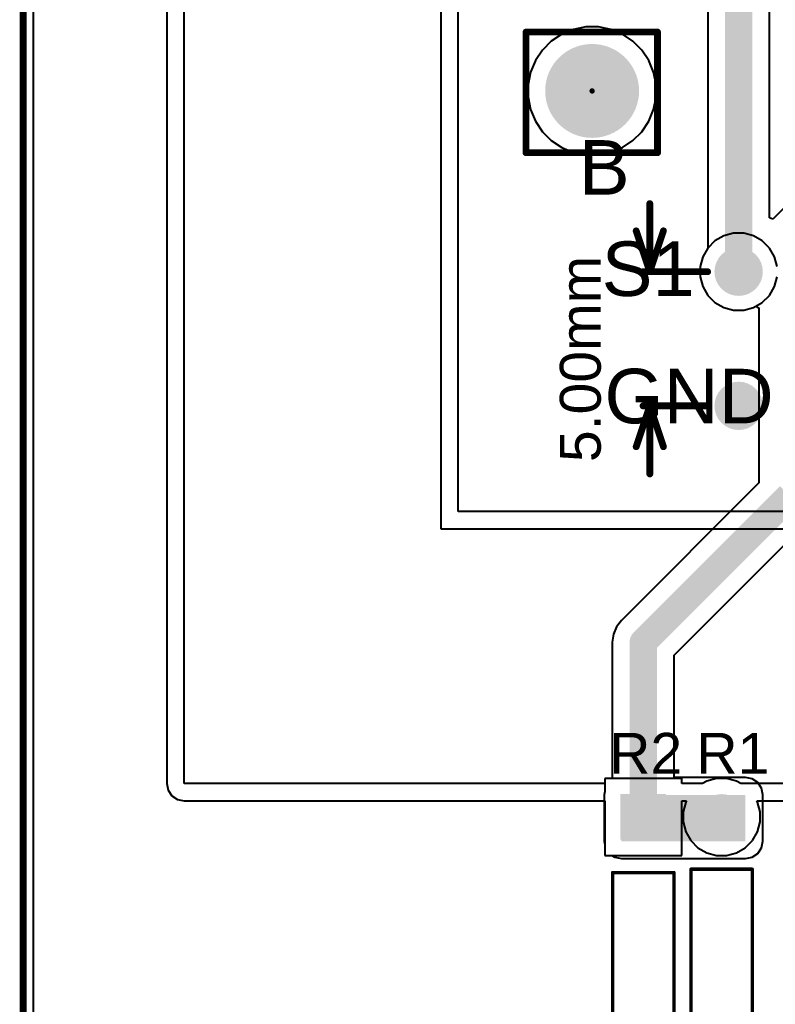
# Model space of a CAD drawing. Header units: millimetres. Extents: x 0 to 97, y 0 to 137.
# Drawn here: x -0.13 to 28.04, y 46.27 to 82.98 of the extents above; entities that cross this region are included whole.
import ezdxf

# ---------------------------------------------------------------- set-up
doc = ezdxf.new("R2010")
doc.units = ezdxf.units.MM
for name, color, linetype in [('BottomLayer', 5, 'Continuous'), ('BottomSolder', 6, 'Continuous'), ('Mechanical1', 6, 'Continuous'), ('Mechanical2', 216, 'Continuous'), ('MultiLayer', 9, 'Continuous'), ('PadHoleLayer', 156, 'Continuous'), ('TopLayer', 1, 'Continuous'), ('TopOverlay', 2, 'Continuous'), ('TopSolder', 216, 'Continuous')]:
    doc.layers.add(name, color=color, linetype=linetype)
doc.styles.add('Arial', font='', dxfattribs={"height": 0.2})
doc.styles.get('Arial').set_extended_font_data('Arial')

# ---------------------------------------------------------------- blocks, each defined once
blk = doc.blocks.new('1_4_WATT_RESISTOR_1')
at = {"layer": 'BottomLayer'}
blk.add_hatch(color=5, dxfattribs=at).paths.add_polyline_path([(-6.0501022, 0.7999984), (-4.4501054, 0.7999984), (-4.4501054, -0.7999984), (-6.0501022, -0.7999984)])
h = blk.add_hatch(color=5, dxfattribs=at)
edge = h.paths.add_edge_path()
edge.add_arc((5.250002199999999, 0), 0.7999984, 0, 360)
at = {"layer": 'BottomSolder'}
blk.add_hatch(color=6, dxfattribs=at).paths.add_polyline_path([(-6.100902199999999, 0.8507984), (-4.399305399999999, 0.8507984), (-4.399305399999999, -0.8507984), (-6.100902199999999, -0.8507984)])
h = blk.add_hatch(color=6, dxfattribs=at)
edge = h.paths.add_edge_path()
edge.add_arc((5.250002199999999, 0), 0.8507984, 0, 360)
at = {"layer": 'MultiLayer'}
blk.add_hatch(color=9, dxfattribs=at).paths.add_polyline_path([(-6.0501022, 0.7999984), (-4.4501054, 0.7999984), (-4.4501054, -0.7999984), (-6.0501022, -0.7999984)])
h = blk.add_hatch(color=9, dxfattribs=at)
edge = h.paths.add_edge_path()
edge.add_arc((5.250002199999999, 0), 0.7999984, 0, 360)
at = {"layer": 'PadHoleLayer'}
h = blk.add_hatch(color=156, dxfattribs=at)
edge = h.paths.add_edge_path()
edge.add_arc((-5.2501038, 0), 0.4571999999999999, 0, 360)
h = blk.add_hatch(color=156, dxfattribs=at)
edge = h.paths.add_edge_path()
edge.add_arc((5.2501038, 0), 0.4571999999999999, 0, 360)
at = {"layer": 'TopLayer'}
blk.add_hatch(color=1, dxfattribs=at).paths.add_polyline_path([(-6.0501022, 0.7999984), (-4.4501054, 0.7999984), (-4.4501054, -0.7999984), (-6.0501022, -0.7999984)])
h = blk.add_hatch(color=1, dxfattribs=at)
edge = h.paths.add_edge_path()
edge.add_arc((5.250002199999999, 0), 0.7999984, 0, 360)
at = {"layer": 'TopSolder'}
blk.add_hatch(color=216, dxfattribs=at).paths.add_polyline_path([(-6.100902199999999, 0.8507984), (-4.399305399999999, 0.8507984), (-4.399305399999999, -0.8507984), (-6.100902199999999, -0.8507984)])
h = blk.add_hatch(color=216, dxfattribs=at)
edge = h.paths.add_edge_path()
edge.add_arc((5.250002199999999, 0), 0.8507984, 0, 360)
at = {"layer": 'TopOverlay', "const_width": 0.127}
for points in [[(3.3018222, 1.143), (-3.1751778, 1.143)], [(-3.1751778, -1.143), (-3.1751778, 1.143)], [(3.3018222, -1.143), (3.3018222, 1.143)], [(3.3018222, -1.143), (-3.1751778, -1.143)]]:
    blk.add_lwpolyline(points, dxfattribs=at)
at = {"layer": 'TopOverlay', "const_width": 0.0635}
for points in [[(-3.2069278, 1.143, 1), (-3.1434278, 1.143, 1)], [(-3.2069278, 1.143, 1), (-3.1434278, 1.143, 1)], [(3.2700722, 1.143, 1), (3.3335722, 1.143, 1)], [(3.2700722, 1.143, 1), (3.3335722, 1.143, 1)], [(-3.2069278, -1.143, 1), (-3.1434278, -1.143, 1)], [(-3.2069278, -1.143, 1), (-3.1434278, -1.143, 1)], [(3.2700722, -1.143, 1), (3.3335722, -1.143, 1)], [(3.2700722, -1.143, 1), (3.3335722, -1.143, 1)]]:
    blk.add_lwpolyline(points, format="xyb", close=True, dxfattribs=at)
blk = doc.blocks.new('1_4_WATT_RESISTOR_2')
at = {"layer": 'BottomLayer'}
blk.add_hatch(color=5, dxfattribs=at).paths.add_polyline_path([(-6.0501022, 0.7999984), (-4.4501054, 0.7999984), (-4.4501054, -0.7999984), (-6.0501022, -0.7999984)])
h = blk.add_hatch(color=5, dxfattribs=at)
edge = h.paths.add_edge_path()
edge.add_arc((5.250002199999999, 0), 0.7999984, 0, 360)
at = {"layer": 'BottomSolder'}
blk.add_hatch(color=6, dxfattribs=at).paths.add_polyline_path([(-6.100902199999999, 0.8507984), (-4.399305399999999, 0.8507984), (-4.399305399999999, -0.8507984), (-6.100902199999999, -0.8507984)])
h = blk.add_hatch(color=6, dxfattribs=at)
edge = h.paths.add_edge_path()
edge.add_arc((5.250002199999999, 0), 0.8507984, 0, 360)
at = {"layer": 'MultiLayer'}
blk.add_hatch(color=9, dxfattribs=at).paths.add_polyline_path([(-6.0501022, 0.7999984), (-4.4501054, 0.7999984), (-4.4501054, -0.7999984), (-6.0501022, -0.7999984)])
h = blk.add_hatch(color=9, dxfattribs=at)
edge = h.paths.add_edge_path()
edge.add_arc((5.250002199999999, 0), 0.7999984, 0, 360)
at = {"layer": 'PadHoleLayer'}
h = blk.add_hatch(color=156, dxfattribs=at)
edge = h.paths.add_edge_path()
edge.add_arc((-5.2501038, 0), 0.4571999999999999, 0, 360)
h = blk.add_hatch(color=156, dxfattribs=at)
edge = h.paths.add_edge_path()
edge.add_arc((5.2501038, 0), 0.4571999999999999, 0, 360)
at = {"layer": 'TopLayer'}
blk.add_hatch(color=1, dxfattribs=at).paths.add_polyline_path([(-6.0501022, 0.7999984), (-4.4501054, 0.7999984), (-4.4501054, -0.7999984), (-6.0501022, -0.7999984)])
h = blk.add_hatch(color=1, dxfattribs=at)
edge = h.paths.add_edge_path()
edge.add_arc((5.250002199999999, 0), 0.7999984, 0, 360)
at = {"layer": 'TopSolder'}
blk.add_hatch(color=216, dxfattribs=at).paths.add_polyline_path([(-6.100902199999999, 0.8507984), (-4.399305399999999, 0.8507984), (-4.399305399999999, -0.8507984), (-6.100902199999999, -0.8507984)])
h = blk.add_hatch(color=216, dxfattribs=at)
edge = h.paths.add_edge_path()
edge.add_arc((5.250002199999999, 0), 0.8507984, 0, 360)
at = {"layer": 'TopOverlay', "const_width": 0.127}
for points in [[(-3.1751778, 1.143), (3.3018222, 1.143)], [(-3.1751778, 1.143), (-3.1751778, -1.143)], [(3.3018222, 1.143), (3.3018222, -1.143)], [(-3.1751778, -1.143), (3.3018222, -1.143)]]:
    blk.add_lwpolyline(points, dxfattribs=at)
at = {"layer": 'TopOverlay', "const_width": 0.0635}
for points in [[(-3.2069278, 1.143, 1), (-3.1434278, 1.143, 1)], [(-3.2069278, 1.143, 1), (-3.1434278, 1.143, 1)], [(3.2700722, 1.143, 1), (3.3335722, 1.143, 1)], [(3.2700722, 1.143, 1), (3.3335722, 1.143, 1)], [(-3.2069278, -1.143, 1), (-3.1434278, -1.143, 1)], [(-3.2069278, -1.143, 1), (-3.1434278, -1.143, 1)], [(3.2700722, -1.143, 1), (3.3335722, -1.143, 1)], [(3.2700722, -1.143, 1), (3.3335722, -1.143, 1)]]:
    blk.add_lwpolyline(points, format="xyb", close=True, dxfattribs=at)
blk = doc.blocks.new('0_1___T____P___4')
at = {"layer": 'BottomLayer'}
h = blk.add_hatch(color=5, dxfattribs=at)
edge = h.paths.add_edge_path()
edge.add_arc((0, 0), 0.7999984, 0, 360)
at = {"layer": 'BottomSolder'}
h = blk.add_hatch(color=6, dxfattribs=at)
edge = h.paths.add_edge_path()
edge.add_arc((0, 0), 0.9015983999999999, 0, 360)
at = {"layer": 'MultiLayer'}
h = blk.add_hatch(color=9, dxfattribs=at)
edge = h.paths.add_edge_path()
edge.add_arc((0, 0), 0.7999984, 0, 360)
at = {"layer": 'PadHoleLayer'}
h = blk.add_hatch(color=156, dxfattribs=at)
edge = h.paths.add_edge_path()
edge.add_arc((0, 0), 0.499999, 0, 360)
at = {"layer": 'TopLayer'}
h = blk.add_hatch(color=1, dxfattribs=at)
edge = h.paths.add_edge_path()
edge.add_arc((0, 0), 0.7999984, 0, 360)
at = {"layer": 'TopSolder'}
h = blk.add_hatch(color=216, dxfattribs=at)
edge = h.paths.add_edge_path()
edge.add_arc((0, 0), 0.9015983999999999, 0, 360)
blk = doc.blocks.new('0_1___T____P___6')
at = {"layer": 'BottomLayer'}
h = blk.add_hatch(color=5, dxfattribs=at)
edge = h.paths.add_edge_path()
edge.add_arc((0, 0), 0.7999984, 0, 360)
at = {"layer": 'BottomSolder'}
h = blk.add_hatch(color=6, dxfattribs=at)
edge = h.paths.add_edge_path()
edge.add_arc((0, 0), 0.9015983999999999, 0, 360)
at = {"layer": 'MultiLayer'}
h = blk.add_hatch(color=9, dxfattribs=at)
edge = h.paths.add_edge_path()
edge.add_arc((0, 0), 0.7999984, 0, 360)
at = {"layer": 'PadHoleLayer'}
h = blk.add_hatch(color=156, dxfattribs=at)
edge = h.paths.add_edge_path()
edge.add_arc((0, 0), 0.499999, 0, 360)
at = {"layer": 'TopLayer'}
h = blk.add_hatch(color=1, dxfattribs=at)
edge = h.paths.add_edge_path()
edge.add_arc((0, 0), 0.7999984, 0, 360)
at = {"layer": 'TopSolder'}
h = blk.add_hatch(color=216, dxfattribs=at)
edge = h.paths.add_edge_path()
edge.add_arc((0, 0), 0.9015983999999999, 0, 360)

msp = doc.modelspace()

# ---------------------------------------------------------------- hatches: boundary and pattern name
at = {"layer": 'BottomLayer'}
msp.add_hatch(color=5, dxfattribs=at).paths.add_polyline_path([(22.3012, 52.3494), (26.924, 52.3494), (26.924, 54.0766), (22.3012, 54.0766)])
at = {"layer": 'BottomSolder'}
h = msp.add_hatch(color=6, dxfattribs=at)
edge = h.paths.add_edge_path()
edge.add_arc((21.209, 80.31978348), 0.1016, 0, 360)
at = {"layer": 'PadHoleLayer'}
h = msp.add_hatch(color=156, dxfattribs=at)
edge = h.paths.add_edge_path()
edge.add_arc((21.209, 80.31978348), 1.74999904, 0, 360)
at = {"layer": 'TopSolder'}
h = msp.add_hatch(color=216, dxfattribs=at)
edge = h.paths.add_edge_path()
edge.add_arc((21.209, 80.31978348), 0.1016, 0, 360)

# ---------------------------------------------------------------- linework, layer by layer
at = {"layer": 'BottomLayer'}
for p, q in [((0.38845236, 0.38845236), (0.38845236, 129.61154672)), ((25.51713718, 84.32799999999999), (25.51713718, 74.45318358)), ((27.82286282, 75.593194), (27.82286282, 83.85046729999999)), ((20.51332194, 82.61312662), (20.07927912, 82.43334034)), ((20.97409826, 82.70478252), (20.51332194, 82.61312662)), ((21.44390174, 82.70478252), (20.97409826, 82.70478252)), ((21.90467806, 82.61312662), (21.44390174, 82.70478252)), ((22.33872088, 82.43334034), (21.90467806, 82.61312662)), ((20.07927912, 82.43334034), (19.68865252, 82.17233248)), ((22.72934748, 82.17233248), (22.33872088, 82.43334034)), ((19.68865252, 82.17233248), (19.356451, 81.84013096)), ((23.061549, 81.84013096), (22.72934748, 82.17233248)), ((19.356451, 81.84013096), (19.09544314, 81.44950435999999)), ((23.32255686, 81.44950435999999), (23.061549, 81.84013096)), ((19.09544314, 81.44950435999999), (18.91565686, 81.01546153999999)), ((23.50234314, 81.01546153999999), (23.32255686, 81.44950435999999)), ((18.91565686, 81.01546153999999), (18.82400096, 80.55468522)), ((23.59399904, 80.55468522), (23.50234314, 81.01546153999999)), ((18.82400096, 80.55468522), (18.82400096, 80.08488174)), ((23.59399904, 80.08488174), (23.59399904, 80.55468522)), ((18.82400096, 80.08488174), (18.91565686, 79.62410541999999)), ((23.50234314, 79.62410541999999), (23.59399904, 80.08488174)), ((18.91565686, 79.62410541999999), (19.09544314, 79.1900626)), ((23.32255686, 79.1900626), (23.50234314, 79.62410541999999)), ((19.09544314, 79.1900626), (19.356451, 78.79943599999999)), ((23.061549, 78.79943599999999), (23.32255686, 79.1900626)), ((19.356451, 78.79943599999999), (19.68865252, 78.46723448)), ((22.72934748, 78.46723448), (23.061549, 78.79943599999999)), ((19.68865252, 78.46723448), (20.07927912, 78.20622662)), ((20.07927912, 78.20622662), (20.51332194, 78.02644034)), ((21.90467806, 78.02644034), (22.33872088, 78.20622662)), ((22.33872088, 78.20622662), (22.72934748, 78.46723448)), ((20.51332194, 78.02644034), (20.97409826, 77.93478443999999)), ((20.97409826, 77.93478443999999), (21.44390174, 77.93478443999999)), ((21.44390174, 77.93478443999999), (21.90467806, 78.02644034)), ((28.77579462, 76.3801876), (27.94019558, 75.5445911)), ((27.94019558, 75.5445911), (27.82286282, 75.593194)), ((25.51713718, 74.45318358), (25.33279414, 74.1338878)), ((25.33279414, 74.1338878), (25.2350016, 73.76892027999999)), ((25.2350016, 73.76892027999999), (25.2350016, 73.39108003999999)), ((25.2350016, 73.39108003999999), (25.33279414, 73.02611252)), ((25.33279414, 73.02611252), (25.52171426, 72.6988894)), ((25.52171426, 72.6988894), (25.78888924, 72.43171441999999)), ((25.78888924, 72.43171441999999), (26.11611236, 72.2427943)), ((26.11611236, 72.2427943), (26.48107988, 72.14500175999999)), ((26.48107988, 72.14500175999999), (26.85892012, 72.14500175999999)), ((26.85892012, 72.14500175999999), (27.22388764, 72.2427943)), ((27.22388764, 72.2427943), (27.3121501, 72.29375178)), ((27.3121501, 72.29375178), (27.42213718, 72.23025177999999)), ((27.42213718, 72.23025177999999), (27.42213718, 65.7047327)), ((27.42213718, 65.7047327), (22.29880224, 60.58139775999999)), ((24.26686282, 59.28866729999999), (29.39019776, 64.41200223999999)), ((22.29880224, 60.58139775999999), (22.11559204, 60.34263267999999)), ((22.11559204, 60.34263267999999), (22.00042082, 60.06458396)), ((22.00042082, 60.06458396), (21.96113718, 59.7662)), ((21.96113718, 59.7662), (21.96113718, 54.6910006)), ((24.26686282, 54.72404091999999), (24.26686282, 59.28866729999999)), ((21.96113718, 54.6910006), (21.6790016, 54.6910006)), ((21.6790016, 54.6910006), (21.6790016, 54.20350094)), ((26.924, 54.72404091999999), (24.26686282, 54.72404091999999)), ((27.1717643, 54.6747573), (26.924, 54.72404091999999)), ((27.3818096, 54.5344096), (27.1717643, 54.6747573)), ((27.5221573, 54.3243643), (27.3818096, 54.5344096)), ((27.57144092, 54.0766), (27.5221573, 54.3243643)), ((21.6790016, 54.20350094), (21.65375908, 54.0766)), ((21.65375908, 54.0766), (21.65375908, 52.3494)), ((27.57144092, 52.3494), (27.57144092, 54.0766)), ((21.65375908, 52.3494), (21.6790016, 52.22249906)), ((21.6790016, 52.22249906), (21.6790016, 51.8210038)), ((27.5221573, 52.1016357), (27.57144092, 52.3494)), ((21.6790016, 51.8210038), (21.94903154, 51.8210038)), ((21.94903154, 51.8210038), (22.0534357, 51.75124269999999)), ((27.1717643, 51.75124269999999), (27.3818096, 51.89159039999999)), ((27.3818096, 51.89159039999999), (27.5221573, 52.1016357)), ((22.0534357, 51.75124269999999), (22.3012, 51.70195908)), ((22.3012, 51.70195908), (26.924, 51.70195908)), ((26.924, 51.70195908), (27.1717643, 51.75124269999999))]:
    msp.add_line(p, q, dxfattribs=at)
at = {"layer": 'BottomLayer', "const_width": 1.016}
for points in [[(26.67, 73.58000016), (26.67, 84.32799999999999)], [(23.114, 59.7662), (28.575, 65.2272)], [(23.114, 53.25610634), (23.114, 59.7662)], [(23.114, 53.25610634), (23.11400254, 53.25610379999999)], [(23.11400254, 53.25610379999999), (26.035, 53.25610379999999)]]:
    msp.add_lwpolyline(points, dxfattribs=at)
at = {"layer": 'BottomLayer', "const_width": 0.508}
for points in [[(26.416, 73.58000016, 1), (26.924, 73.58000016, 1)], [(22.86, 59.7662, 1), (23.368, 59.7662, 1)], [(22.86, 59.7662, 1), (23.368, 59.7662, 1)], [(22.86, 53.25610634, 1), (23.368, 53.25610634, 1)], [(22.86, 53.25610634, 1), (23.368, 53.25610634, 1)], [(22.86000254, 53.25610379999999, 1), (23.36800254, 53.25610379999999, 1)], [(22.86000254, 53.25610379999999, 1), (23.36800254, 53.25610379999999, 1)], [(25.781, 53.25610379999999, 1), (26.289, 53.25610379999999, 1)]]:
    msp.add_lwpolyline(points, format="xyb", close=True, dxfattribs=at)
at = {"layer": 'Mechanical1', "const_width": 0.254}
for points in [[(23.35927002, 73.58000016), (23.35927002, 76.12000015999999)], [(22.85127002, 75.10400016), (23.35927002, 73.58000016)], [(23.35927002, 73.58000016), (23.86727002, 75.10400016)], [(23.10527002, 73.58000016), (25.5144016, 73.58000016)], [(22.85127002, 67.056), (23.35927002, 68.58)], [(23.10527002, 68.58), (25.5144016, 68.58)], [(23.35927002, 68.58), (23.86727002, 67.056)], [(23.35927002, 66.03999999999999), (23.35927002, 68.58)]]:
    msp.add_lwpolyline(points, dxfattribs=at)
at = {"layer": 'Mechanical1', "const_width": 0.127}
for points in [[(23.29577002, 76.12000015999999, 1), (23.42277002, 76.12000015999999, 1)], [(22.78777002, 75.10400016, 1), (22.91477002, 75.10400016, 1)], [(23.80377002, 75.10400016, 1), (23.93077002, 75.10400016, 1)], [(23.04177002, 73.58000016, 1), (23.16877002, 73.58000016, 1)], [(23.29577002, 73.58000016, 1), (23.42277002, 73.58000016, 1)], [(23.29577002, 73.58000016, 1), (23.42277002, 73.58000016, 1)], [(23.29577002, 73.58000016, 1), (23.42277002, 73.58000016, 1)], [(25.45090159999999, 73.58000016, 1), (25.5779016, 73.58000016, 1)], [(23.04177002, 68.58, 1), (23.16877002, 68.58, 1)], [(23.29577002, 68.58, 1), (23.42277002, 68.58, 1)], [(23.29577002, 68.58, 1), (23.42277002, 68.58, 1)], [(23.29577002, 68.58, 1), (23.42277002, 68.58, 1)], [(25.45090159999999, 68.58, 1), (25.5779016, 68.58, 1)], [(22.78777002, 67.056, 1), (22.91477002, 67.056, 1)], [(23.80377002, 67.056, 1), (23.93077002, 67.056, 1)], [(23.29577002, 66.03999999999999, 1), (23.42277002, 66.03999999999999, 1)]]:
    msp.add_lwpolyline(points, format="xyb", close=True, dxfattribs=at)
at = {"layer": 'Mechanical2', "const_width": 0.254}
msp.add_lwpolyline([(0, 0), (0, 129.99999908)], dxfattribs=at)
at = {"layer": 'TopLayer'}
for p, q in [((0.38845236, 0.38845236), (0.38845236, 129.61154672)), ((15.5702, 114.554), (15.5702, 63.999999)), ((16.21764092, 64.64743992), (16.21764092, 114.554)), ((6.000000699999999, 54.50000021999999), (6.000000699999999, 86.5124)), ((5.352559779999999, 85.86495907999999), (5.352559779999999, 54.50000021999999)), ((20.51332194, 82.61312662), (20.07927912, 82.43334034)), ((20.97409826, 82.70478252), (20.51332194, 82.61312662)), ((21.44390174, 82.70478252), (20.97409826, 82.70478252)), ((21.90467806, 82.61312662), (21.44390174, 82.70478252)), ((22.33872088, 82.43334034), (21.90467806, 82.61312662)), ((20.07927912, 82.43334034), (19.68865252, 82.17233248)), ((22.72934748, 82.17233248), (22.33872088, 82.43334034)), ((19.68865252, 82.17233248), (19.356451, 81.84013096)), ((23.061549, 81.84013096), (22.72934748, 82.17233248)), ((19.356451, 81.84013096), (19.09544314, 81.44950435999999)), ((23.32255686, 81.44950435999999), (23.061549, 81.84013096)), ((19.09544314, 81.44950435999999), (18.91565686, 81.01546153999999)), ((23.50234314, 81.01546153999999), (23.32255686, 81.44950435999999)), ((18.91565686, 81.01546153999999), (18.82400096, 80.55468522)), ((23.59399904, 80.55468522), (23.50234314, 81.01546153999999)), ((18.82400096, 80.55468522), (18.82400096, 80.08488174)), ((23.59399904, 80.08488174), (23.59399904, 80.55468522)), ((18.82400096, 80.08488174), (18.91565686, 79.62410541999999)), ((23.50234314, 79.62410541999999), (23.59399904, 80.08488174)), ((18.91565686, 79.62410541999999), (19.09544314, 79.1900626)), ((23.32255686, 79.1900626), (23.50234314, 79.62410541999999)), ((19.09544314, 79.1900626), (19.356451, 78.79943599999999)), ((23.061549, 78.79943599999999), (23.32255686, 79.1900626)), ((19.356451, 78.79943599999999), (19.68865252, 78.46723448)), ((22.72934748, 78.46723448), (23.061549, 78.79943599999999)), ((19.68865252, 78.46723448), (20.07927912, 78.20622662)), ((20.07927912, 78.20622662), (20.51332194, 78.02644034)), ((21.90467806, 78.02644034), (22.33872088, 78.20622662)), ((22.33872088, 78.20622662), (22.72934748, 78.46723448)), ((20.51332194, 78.02644034), (20.97409826, 77.93478443999999)), ((20.97409826, 77.93478443999999), (21.44390174, 77.93478443999999)), ((21.44390174, 77.93478443999999), (21.90467806, 78.02644034)), ((26.11611236, 74.91720602), (25.78888924, 74.72828589999999)), ((26.48107988, 75.01499856), (26.11611236, 74.91720602)), ((26.85892012, 75.01499856), (26.48107988, 75.01499856)), ((27.22388764, 74.91720602), (26.85892012, 75.01499856)), ((27.55111076, 74.72828589999999), (27.22388764, 74.91720602)), ((25.78888924, 74.72828589999999), (25.52171426, 74.46111092)), ((27.81828574, 74.46111092), (27.55111076, 74.72828589999999)), ((25.52171426, 74.46111092), (25.33279414, 74.1338878)), ((28.00720586, 74.1338878), (27.81828574, 74.46111092)), ((25.33279414, 74.1338878), (25.2350016, 73.76892027999999)), ((28.1049984, 73.76892027999999), (28.00720586, 74.1338878)), ((25.2350016, 73.76892027999999), (25.2350016, 73.39108003999999)), ((25.2350016, 73.39108003999999), (25.33279414, 73.02611252)), ((28.00720586, 73.02611252), (28.1049984, 73.39108003999999)), ((25.33279414, 73.02611252), (25.52171426, 72.6988894)), ((25.52171426, 72.6988894), (25.78888924, 72.43171441999999)), ((27.55111076, 72.43171441999999), (27.81828574, 72.6988894)), ((27.81828574, 72.6988894), (28.00720586, 73.02611252)), ((25.78888924, 72.43171441999999), (26.11611236, 72.2427943)), ((27.22388764, 72.2427943), (27.55111076, 72.43171441999999)), ((26.11611236, 72.2427943), (26.48107988, 72.14500175999999)), ((26.48107988, 72.14500175999999), (26.85892012, 72.14500175999999)), ((26.85892012, 72.14500175999999), (27.22388764, 72.2427943)), ((53.5178, 64.64743992), (16.21764092, 64.64743992)), ((15.5702, 63.999999), (53.5178, 63.999999)), ((24.5489984, 54.6910006), (21.6790016, 54.6910006)), ((21.6790016, 54.6910006), (21.6790016, 54.50000021999999)), ((24.5489984, 54.50000021999999), (24.5489984, 54.6910006)), ((25.84607988, 54.6910006), (25.48111236, 54.59320805999999)), ((26.22392012, 54.6910006), (25.84607988, 54.6910006)), ((26.58888764, 54.59320805999999), (26.22392012, 54.6910006)), ((5.352559779999999, 54.50000021999999), (5.4018434, 54.25223592)), ((21.6790016, 54.50000021999999), (6.000000699999999, 54.50000021999999)), ((25.31966996, 54.50000021999999), (24.5489984, 54.50000021999999)), ((25.48111236, 54.59320805999999), (25.31966996, 54.50000021999999)), ((26.75033004, 54.50000021999999), (26.58888764, 54.59320805999999)), ((36.90514844, 54.50000021999999), (26.75033004, 54.50000021999999)), ((5.4018434, 54.25223592), (5.542191099999999, 54.04219062)), ((5.542191099999999, 54.04219062), (5.7522364, 53.90184292)), ((5.7522364, 53.90184292), (6.000000699999999, 53.8525593)), ((6.000000699999999, 53.8525593), (21.6790016, 53.8525593)), ((21.6790016, 53.8525593), (21.6790016, 51.8210038)), ((24.5489984, 51.8210038), (24.5489984, 53.8525593)), ((24.5489984, 53.8525593), (24.7224296, 53.8525593)), ((24.69779414, 53.80988983999999), (24.6000016, 53.44492232)), ((24.7224296, 53.8525593), (24.69779414, 53.80988983999999)), ((27.37220586, 53.80988983999999), (27.3475704, 53.8525593)), ((27.3475704, 53.8525593), (36.70595656, 53.8525593)), ((27.4699984, 53.44492232), (27.37220586, 53.80988983999999)), ((24.6000016, 53.44492232), (24.6000016, 53.06708208)), ((27.4699984, 53.06708208), (27.4699984, 53.44492232)), ((24.6000016, 53.06708208), (24.69779414, 52.70211456)), ((27.37220586, 52.70211456), (27.4699984, 53.06708208)), ((24.69779414, 52.70211456), (24.88671426, 52.37489144)), ((27.18328574, 52.37489144), (27.37220586, 52.70211456)), ((24.88671426, 52.37489144), (25.15388924, 52.10771646)), ((26.91611076, 52.10771646), (27.18328574, 52.37489144)), ((21.6790016, 51.8210038), (24.5489984, 51.8210038)), ((25.15388924, 52.10771646), (25.48111236, 51.91879633999999)), ((25.48111236, 51.91879633999999), (25.84607988, 51.8210038)), ((25.84607988, 51.8210038), (26.22392012, 51.8210038)), ((26.22392012, 51.8210038), (26.58888764, 51.91879633999999)), ((26.58888764, 51.91879633999999), (26.91611076, 52.10771646))]:
    msp.add_line(p, q, dxfattribs=at)
at = {"layer": 'TopOverlay', "const_width": 0.254}
for points in [[(18.7452, 82.51318269999999), (23.6474, 82.51318269999999)], [(18.7452, 78.0173827), (18.7452, 82.51318269999999)], [(23.6474, 78.0173827), (23.6474, 82.51318269999999)], [(18.7452, 78.0173827), (23.6474, 78.0173827)]]:
    msp.add_lwpolyline(points, dxfattribs=at)
at = {"layer": 'TopOverlay', "const_width": 0.127}
for points in [[(18.6817, 82.51318269999999, 1), (18.8087, 82.51318269999999, 1)], [(18.6817, 82.51318269999999, 1), (18.8087, 82.51318269999999, 1)], [(23.5839, 82.51318269999999, 1), (23.7109, 82.51318269999999, 1)], [(23.5839, 82.51318269999999, 1), (23.7109, 82.51318269999999, 1)], [(18.6817, 78.0173827, 1), (18.8087, 78.0173827, 1)], [(18.6817, 78.0173827, 1), (18.8087, 78.0173827, 1)], [(23.5839, 78.0173827, 1), (23.7109, 78.0173827, 1)], [(23.5839, 78.0173827, 1), (23.7109, 78.0173827, 1)]]:
    msp.add_lwpolyline(points, format="xyb", close=True, dxfattribs=at)

# ---------------------------------------------------------------- block references
for name, p in [('0_1___T____P___6', (26.67, 73.58000016)), ('0_1___T____P___4', (26.67, 68.58))]:
    msp.add_blockref(name, p)
for name, p, rotation in [('1_4_WATT_RESISTOR_1', (23.114, 48.0058984), 270), ('1_4_WATT_RESISTOR_2', (26.035, 48.00599999999999), 90)]:
    msp.add_blockref(name, p, dxfattribs=dict(rotation=rotation))

# ---------------------------------------------------------------- texts
at = {"layer": 'Mechanical1', "style": 'Arial'}
msp.add_text('5.00mm', height=1.524, rotation=90, dxfattribs=at).set_placement((21.53096278, 66.48395389999999))
at = {"layer": 'TopOverlay', "style": 'Arial'}
for s, height, p in [('B', 2.032, (20.7156558, 76.4526411)), ('GND', 2.032, (21.66873492, 67.92965840000001)), ('R2', 1.524, (21.84441148, 54.864)), ('R1', 1.524, (25.0943999, 54.864))]:
    msp.add_text(s, height=height, dxfattribs=at).set_placement(p)
msp.add_text('S1', height=2.032, rotation=360, dxfattribs=at).set_placement((21.5646, 72.67565856))

doc.saveas('drawing.dxf')
